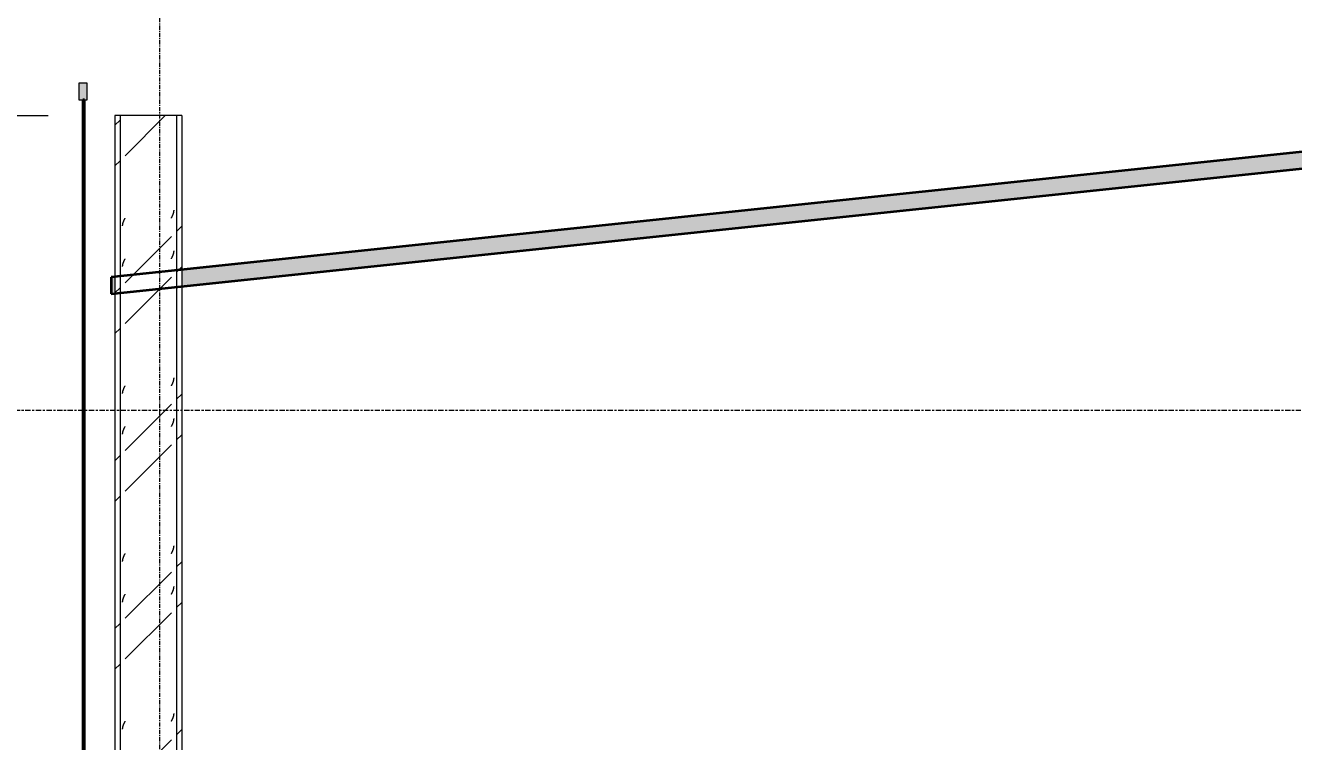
# Model space of a CAD drawing. Header units: centimetres. Extents: x -7221 to 15977, y -285 to 1507.
# Drawn here: x -6840.8 to -6460.4, y 745.9 to 960.6 of the extents above; entities that cross this region are included whole.
import ezdxf

# ---------------------------------------------------------------- set-up
doc = ezdxf.new("R2010")
doc.units = ezdxf.units.CM
doc.linetypes.add('Centre', pattern=[3.175, 0.635, -0.475, 1.59, -0.475])
doc.linetypes.add('Grid Line', pattern=[2.2225, 1.27, -0.3175, 0.3175, -0.3175])
for name, color, linetype, lineweight in [('A-ANNO-DIMS', 7, 'Continuous', 9), ('A-ANNO-DIMS-100', 7, 'Continuous', 9), ('A-FLOR-LEVL', 7, 'Continuous', 9), ('A-ROOF', 7, 'Continuous', 9), ('A-ROOF-PATT', 7, 'Continuous', 35), ('A-WALL', 7, 'Continuous', 9), ('A-WALL-PATT', 7, 'Continuous', 35), ('S-COLS', 7, 'Continuous', 9), ('S-GRID', 7, 'Continuous', 9)]:
    doc.layers.add(name, color=color, linetype=linetype, lineweight=lineweight)
doc.styles.add('Century Gothic_1', font='GOTHIC.TTF', dxfattribs={"height": 15})
doc.dimstyles.new('FCA_N_Cotas_E100', dxfattribs={"dimscale": 30.48, "dimtxt": 15.662524, "dimasz": 0.492126, "dimexe": 0.656168, "dimexo": 0.656168, "dimgap": 0.032808, "dimtad": 1, "dimlfac": 0.01, "dimrnd": 0.01, "dimzin": 0, "dimdsep": 46, "dimtxsty": 'Century Gothic_1', "dimblk1": 'OBLIQUE', "dimblk2": 'OBLIQUE', "dimsah": 1, "dimcen": 0.09, "dimdle": 0.656168, "dimadec": 3, "dimazin": 2, "dimtfac": 1, "dimtdec": 4, "dimtix": 1, "dimtmove": 0, "dimatfit": 3, "dimfxl": 1, "dimtvp": 1, "dimtolj": 1, "dimtzin": 0, "dimarcsym": 2})
pattern_1 = [(45, (0, 0), (-25.14472, 25.14472), []), (45, (0, 38.1), (-25.14472, 25.14472), [])]

# ---------------------------------------------------------------- blocks, each defined once
blk = doc.blocks.new('PQ_RVR_ARQ-01_ZZ_ZZ_MO_T_A_rvt-1-Elevación Eje 10')
at = {"layer": 'A-ROOF-PATT', "lineweight": 9, "true_color": 0xeaeaea}
h = blk.add_hatch(color=254, dxfattribs=at)
h.paths.add_polyline_path([(-6815.08, 880.08), (-6813.94, 880.2), (-6813.94, 885.22), (-6815.08, 885.1)])
h.paths.add_polyline_path([(-6793.94, 882.3), (-6447.06, 918.76), (-6110.44, 889.3), (-6110.44, 894.32), (-6447.11, 923.78), (-6793.94, 887.33), (-6793.94, 887.04)])
h.paths.add_polyline_path([(-6079.68, 886.61), (-6079.68, 972.39), (-6084.68, 972.39), (-6084.68, 892.07), (-6090.44, 892.49), (-6090.44, 887.56)])
at = {"layer": 'A-WALL-PATT', "lineweight": 9, "true_color": 0xeaeaea}
for points in [[(-6824.83, 938.29), (-6822.33, 938.29), (-6822.33, 943.29), (-6824.83, 943.29)], [(-6823.08, 99), (-6823.08, 938.29), (-6823.58, 938.29), (-6823.58, 99)]]:
    blk.add_hatch(color=254, dxfattribs=at).paths.add_polyline_path(points)
at = {"layer": 'A-ROOF', "color": 254, "lineweight": 35, "true_color": 0xcccccc}
for p, q in [((-6447.11, 923.78), (-6815.08, 885.1)), ((-6815.08, 880.08), (-6447.06, 918.76)), ((-6815.08, 885.1), (-6815.08, 880.08))]:
    blk.add_line(p, q, dxfattribs=at)
at = {"layer": 'A-WALL', "color": 254, "true_color": 0xcccccc}
for p, q in [((-6824.83, 943.29), (-6824.83, 938.29)), ((-6822.33, 943.29), (-6824.83, 943.29)), ((-6822.33, 938.29), (-6822.33, 943.29)), ((-6824.83, 938.29), (-6822.33, 938.29))]:
    blk.add_line(p, q, dxfattribs=at)
at = {"layer": 'A-WALL', "color": 254, "lineweight": 35, "true_color": 0xcccccc}
for p, q in [((-6823.08, 938.29), (-6823.58, 938.29)), ((-6823.58, 938.29), (-6823.58, 99)), ((-6823.08, 99), (-6823.08, 938.29))]:
    blk.add_line(p, q, dxfattribs=at)
blk = doc.blocks.new('FP_6-Elevación Eje 10')
at = {"layer": 'S-COLS', "color": 9, "true_color": 0xc0c0c0}
for p, q in [((-6797, 902.82), (-6796.98, 902.86)), ((-6796.98, 902.86), (-6796.96, 902.9)), ((-6796.96, 902.9), (-6796.94, 902.93)), ((-6796.94, 902.93), (-6796.92, 902.97)), ((-6796.92, 902.97), (-6796.9, 903.01)), ((-6796.9, 903.01), (-6796.88, 903.05)), ((-6796.88, 903.05), (-6796.86, 903.08)), ((-6796.86, 903.08), (-6796.85, 903.12)), ((-6796.85, 903.12), (-6796.83, 903.16)), ((-6796.83, 903.16), (-6796.81, 903.2)), ((-6796.81, 903.2), (-6796.79, 903.23)), ((-6796.79, 903.23), (-6796.77, 903.27)), ((-6796.77, 903.27), (-6796.76, 903.31)), ((-6796.76, 903.31), (-6796.74, 903.34)), ((-6796.74, 903.34), (-6796.72, 903.38)), ((-6796.72, 903.38), (-6796.7, 903.42)), ((-6796.7, 903.42), (-6796.68, 903.46)), ((-6796.68, 903.46), (-6796.67, 903.49)), ((-6796.67, 903.49), (-6796.65, 903.53)), ((-6796.65, 903.53), (-6796.63, 903.57)), ((-6796.63, 903.57), (-6796.62, 903.61)), ((-6796.62, 903.61), (-6796.6, 903.64)), ((-6796.6, 903.64), (-6796.59, 903.68)), ((-6796.59, 903.68), (-6796.57, 903.72)), ((-6796.57, 903.72), (-6796.55, 903.76)), ((-6796.55, 903.76), (-6796.54, 903.79)), ((-6796.54, 903.79), (-6796.52, 903.83)), ((-6796.52, 903.83), (-6796.51, 903.87)), ((-6796.51, 903.87), (-6796.49, 903.9)), ((-6796.49, 903.9), (-6796.48, 903.94)), ((-6796.48, 903.94), (-6796.47, 903.98)), ((-6796.47, 903.98), (-6796.45, 904.02)), ((-6796.45, 904.02), (-6796.44, 904.05)), ((-6796.44, 904.05), (-6796.43, 904.09)), ((-6796.43, 904.09), (-6796.41, 904.13)), ((-6796.41, 904.13), (-6796.4, 904.17)), ((-6796.4, 904.17), (-6796.39, 904.2)), ((-6796.39, 904.2), (-6796.38, 904.24)), ((-6796.38, 904.24), (-6796.37, 904.28)), ((-6796.37, 904.28), (-6796.36, 904.31)), ((-6796.36, 904.31), (-6796.35, 904.35)), ((-6796.35, 904.35), (-6796.34, 904.39)), ((-6796.34, 904.39), (-6796.33, 904.43)), ((-6796.33, 904.43), (-6796.32, 904.46)), ((-6796.32, 904.46), (-6796.31, 904.5)), ((-6796.31, 904.5), (-6796.3, 904.54)), ((-6796.3, 904.54), (-6796.29, 904.58)), ((-6796.29, 904.61), (-6796.28, 904.65)), ((-6796.29, 904.58), (-6796.29, 904.61)), ((-6796.28, 904.65), (-6796.27, 904.69)), ((-6796.27, 904.73), (-6796.26, 904.76)), ((-6796.27, 904.69), (-6796.27, 904.73)), ((-6796.26, 904.8), (-6796.25, 904.84)), ((-6796.26, 904.76), (-6796.26, 904.8)), ((-6796.25, 904.87), (-6796.24, 904.91)), ((-6796.25, 904.84), (-6796.25, 904.87)), ((-6796.24, 904.99), (-6796.23, 905.02)), ((-6796.24, 904.95), (-6796.24, 904.99)), ((-6796.24, 904.91), (-6796.24, 904.95)), ((-6796.23, 905.14), (-6796.23, 905.17)), ((-6796.23, 905.1), (-6796.23, 905.14)), ((-6796.23, 905.06), (-6796.23, 905.1)), ((-6796.23, 905.02), (-6796.23, 905.06)), ((-6797, 890.63), (-6796.98, 890.67)), ((-6796.98, 890.67), (-6796.96, 890.71)), ((-6796.96, 890.71), (-6796.94, 890.75)), ((-6796.94, 890.75), (-6796.92, 890.78)), ((-6796.92, 890.78), (-6796.9, 890.82)), ((-6796.9, 890.82), (-6796.88, 890.86)), ((-6796.88, 890.86), (-6796.86, 890.89)), ((-6796.86, 890.89), (-6796.85, 890.93)), ((-6796.85, 890.93), (-6796.83, 890.97)), ((-6796.83, 890.97), (-6796.81, 891.01)), ((-6796.81, 891.01), (-6796.79, 891.04)), ((-6796.79, 891.04), (-6796.77, 891.08)), ((-6796.77, 891.08), (-6796.76, 891.12)), ((-6796.76, 891.12), (-6796.74, 891.16)), ((-6796.74, 891.16), (-6796.72, 891.19)), ((-6796.72, 891.19), (-6796.7, 891.23)), ((-6796.7, 891.23), (-6796.68, 891.27)), ((-6796.68, 891.27), (-6796.67, 891.3)), ((-6796.67, 891.3), (-6796.65, 891.34)), ((-6796.65, 891.34), (-6796.63, 891.38)), ((-6796.63, 891.38), (-6796.62, 891.42)), ((-6796.62, 891.42), (-6796.6, 891.45)), ((-6796.6, 891.45), (-6796.59, 891.49)), ((-6796.59, 891.49), (-6796.57, 891.53)), ((-6796.57, 891.53), (-6796.55, 891.57)), ((-6796.55, 891.57), (-6796.54, 891.6)), ((-6796.54, 891.6), (-6796.52, 891.64)), ((-6796.52, 891.64), (-6796.51, 891.68)), ((-6796.51, 891.68), (-6796.49, 891.72)), ((-6796.49, 891.72), (-6796.48, 891.75)), ((-6796.48, 891.75), (-6796.47, 891.79)), ((-6796.47, 891.79), (-6796.45, 891.83)), ((-6796.45, 891.83), (-6796.44, 891.86)), ((-6796.44, 891.86), (-6796.43, 891.9)), ((-6796.43, 891.9), (-6796.41, 891.94)), ((-6796.41, 891.94), (-6796.4, 891.98)), ((-6796.4, 891.98), (-6796.39, 892.01)), ((-6796.39, 892.01), (-6796.38, 892.05)), ((-6796.38, 892.05), (-6796.37, 892.09)), ((-6796.37, 892.09), (-6796.36, 892.13)), ((-6796.36, 892.13), (-6796.35, 892.16)), ((-6796.35, 892.16), (-6796.34, 892.2)), ((-6796.34, 892.2), (-6796.33, 892.24)), ((-6796.33, 892.24), (-6796.32, 892.27)), ((-6796.32, 892.27), (-6796.31, 892.31)), ((-6796.31, 892.31), (-6796.3, 892.35)), ((-6796.3, 892.35), (-6796.29, 892.39)), ((-6796.29, 892.42), (-6796.28, 892.46)), ((-6796.29, 892.39), (-6796.29, 892.42)), ((-6796.28, 892.46), (-6796.27, 892.5)), ((-6796.27, 892.54), (-6796.26, 892.57)), ((-6796.27, 892.5), (-6796.27, 892.54)), ((-6796.26, 892.61), (-6796.25, 892.65)), ((-6796.26, 892.57), (-6796.26, 892.61)), ((-6796.25, 892.69), (-6796.24, 892.72)), ((-6796.25, 892.65), (-6796.25, 892.69)), ((-6796.24, 892.8), (-6796.23, 892.83)), ((-6796.24, 892.76), (-6796.24, 892.8)), ((-6796.24, 892.72), (-6796.24, 892.76)), ((-6796.23, 892.95), (-6796.23, 892.98)), ((-6796.23, 892.91), (-6796.23, 892.95)), ((-6796.23, 892.87), (-6796.23, 892.91)), ((-6796.23, 892.83), (-6796.23, 892.87)), ((-6797, 852.53), (-6796.98, 852.57)), ((-6796.98, 852.57), (-6796.96, 852.61)), ((-6796.96, 852.61), (-6796.94, 852.65)), ((-6796.94, 852.65), (-6796.92, 852.68)), ((-6796.92, 852.68), (-6796.9, 852.72)), ((-6796.9, 852.72), (-6796.88, 852.76)), ((-6796.88, 852.76), (-6796.86, 852.79)), ((-6796.86, 852.79), (-6796.85, 852.83)), ((-6796.85, 852.83), (-6796.83, 852.87)), ((-6796.83, 852.87), (-6796.81, 852.91)), ((-6796.81, 852.91), (-6796.79, 852.94)), ((-6796.79, 852.94), (-6796.77, 852.98)), ((-6796.77, 852.98), (-6796.76, 853.02)), ((-6796.76, 853.02), (-6796.74, 853.06)), ((-6796.74, 853.06), (-6796.72, 853.09)), ((-6796.72, 853.09), (-6796.7, 853.13)), ((-6796.7, 853.13), (-6796.68, 853.17)), ((-6796.68, 853.17), (-6796.67, 853.2)), ((-6796.67, 853.2), (-6796.65, 853.24)), ((-6796.65, 853.24), (-6796.63, 853.28)), ((-6796.63, 853.28), (-6796.62, 853.32)), ((-6796.62, 853.32), (-6796.6, 853.35)), ((-6796.6, 853.35), (-6796.59, 853.39)), ((-6796.59, 853.39), (-6796.57, 853.43)), ((-6796.57, 853.43), (-6796.55, 853.47)), ((-6796.55, 853.47), (-6796.54, 853.5)), ((-6796.54, 853.5), (-6796.52, 853.54)), ((-6796.52, 853.54), (-6796.51, 853.58)), ((-6796.51, 853.58), (-6796.49, 853.62)), ((-6796.49, 853.62), (-6796.48, 853.65)), ((-6796.48, 853.65), (-6796.47, 853.69)), ((-6796.47, 853.69), (-6796.45, 853.73)), ((-6796.45, 853.73), (-6796.44, 853.76)), ((-6796.44, 853.76), (-6796.43, 853.8)), ((-6796.43, 853.8), (-6796.41, 853.84)), ((-6796.41, 853.84), (-6796.4, 853.88)), ((-6796.4, 853.88), (-6796.39, 853.91)), ((-6796.39, 853.91), (-6796.38, 853.95)), ((-6796.38, 853.95), (-6796.37, 853.99)), ((-6796.37, 853.99), (-6796.36, 854.03)), ((-6796.36, 854.03), (-6796.35, 854.06)), ((-6796.35, 854.06), (-6796.34, 854.1)), ((-6796.34, 854.1), (-6796.33, 854.14)), ((-6796.33, 854.14), (-6796.32, 854.17)), ((-6796.32, 854.17), (-6796.31, 854.21)), ((-6796.31, 854.21), (-6796.3, 854.25)), ((-6796.3, 854.25), (-6796.29, 854.29)), ((-6796.29, 854.32), (-6796.28, 854.36)), ((-6796.29, 854.29), (-6796.29, 854.32)), ((-6796.28, 854.36), (-6796.27, 854.4)), ((-6796.27, 854.44), (-6796.26, 854.47)), ((-6796.27, 854.4), (-6796.27, 854.44)), ((-6796.26, 854.51), (-6796.25, 854.55)), ((-6796.26, 854.47), (-6796.26, 854.51)), ((-6796.25, 854.59), (-6796.24, 854.62)), ((-6796.25, 854.55), (-6796.25, 854.59)), ((-6796.24, 854.7), (-6796.23, 854.73)), ((-6796.24, 854.66), (-6796.24, 854.7)), ((-6796.24, 854.62), (-6796.24, 854.66)), ((-6796.23, 854.85), (-6796.23, 854.88)), ((-6796.23, 854.81), (-6796.23, 854.85)), ((-6796.23, 854.77), (-6796.23, 854.81)), ((-6796.23, 854.73), (-6796.23, 854.77)), ((-6796.86, 840.6), (-6796.85, 840.64)), ((-6796.85, 840.64), (-6796.83, 840.68)), ((-6796.83, 840.68), (-6796.81, 840.72)), ((-6796.81, 840.72), (-6796.79, 840.75)), ((-6796.79, 840.75), (-6796.77, 840.79)), ((-6796.77, 840.79), (-6796.76, 840.83)), ((-6796.76, 840.83), (-6796.74, 840.87)), ((-6796.74, 840.87), (-6796.72, 840.9)), ((-6796.72, 840.9), (-6796.7, 840.94)), ((-6796.7, 840.94), (-6796.68, 840.98)), ((-6796.68, 840.98), (-6796.67, 841.02)), ((-6796.67, 841.02), (-6796.65, 841.05)), ((-6796.65, 841.05), (-6796.63, 841.09)), ((-6796.63, 841.09), (-6796.62, 841.13)), ((-6796.62, 841.13), (-6796.6, 841.16)), ((-6796.6, 841.16), (-6796.59, 841.2)), ((-6796.59, 841.2), (-6796.57, 841.24)), ((-6796.57, 841.24), (-6796.55, 841.28)), ((-6796.55, 841.28), (-6796.54, 841.31)), ((-6796.54, 841.31), (-6796.52, 841.35)), ((-6796.52, 841.35), (-6796.51, 841.39)), ((-6796.51, 841.39), (-6796.49, 841.43)), ((-6796.49, 841.43), (-6796.48, 841.46)), ((-6796.48, 841.46), (-6796.47, 841.5)), ((-6796.47, 841.5), (-6796.45, 841.54)), ((-6796.45, 841.54), (-6796.44, 841.57)), ((-6796.44, 841.57), (-6796.43, 841.61)), ((-6796.43, 841.61), (-6796.41, 841.65)), ((-6796.41, 841.65), (-6796.4, 841.69)), ((-6796.4, 841.69), (-6796.39, 841.72)), ((-6796.39, 841.72), (-6796.38, 841.76)), ((-6796.38, 841.76), (-6796.37, 841.8)), ((-6796.37, 841.8), (-6796.36, 841.84)), ((-6796.36, 841.84), (-6796.35, 841.87)), ((-6796.35, 841.87), (-6796.34, 841.91)), ((-6796.34, 841.91), (-6796.33, 841.95)), ((-6796.33, 841.95), (-6796.32, 841.99)), ((-6796.32, 841.99), (-6796.31, 842.02)), ((-6796.31, 842.02), (-6796.3, 842.06)), ((-6796.3, 842.06), (-6796.29, 842.1)), ((-6796.29, 842.13), (-6796.28, 842.17)), ((-6796.29, 842.1), (-6796.29, 842.13)), ((-6796.28, 842.17), (-6796.27, 842.21)), ((-6796.27, 842.25), (-6796.26, 842.28)), ((-6796.27, 842.21), (-6796.27, 842.25)), ((-6796.26, 842.32), (-6796.25, 842.36)), ((-6796.26, 842.28), (-6796.26, 842.32)), ((-6796.25, 842.4), (-6796.24, 842.43)), ((-6796.25, 842.36), (-6796.25, 842.4)), ((-6796.24, 842.51), (-6796.23, 842.54)), ((-6796.24, 842.47), (-6796.24, 842.51)), ((-6796.24, 842.43), (-6796.24, 842.47)), ((-6796.23, 842.66), (-6796.23, 842.69)), ((-6796.23, 842.62), (-6796.23, 842.66)), ((-6796.23, 842.58), (-6796.23, 842.62)), ((-6796.23, 842.54), (-6796.23, 842.58)), ((-6797, 840.34), (-6796.98, 840.38)), ((-6796.98, 840.38), (-6796.96, 840.42)), ((-6796.96, 840.42), (-6796.94, 840.46)), ((-6796.94, 840.46), (-6796.92, 840.49)), ((-6796.92, 840.49), (-6796.9, 840.53)), ((-6796.9, 840.53), (-6796.88, 840.57)), ((-6796.88, 840.57), (-6796.86, 840.6)), ((-6796.85, 802.54), (-6796.83, 802.58)), ((-6796.83, 802.58), (-6796.81, 802.62)), ((-6796.81, 802.62), (-6796.79, 802.65)), ((-6796.79, 802.65), (-6796.77, 802.69)), ((-6796.77, 802.69), (-6796.76, 802.73)), ((-6796.76, 802.73), (-6796.74, 802.77)), ((-6796.74, 802.77), (-6796.72, 802.8)), ((-6796.72, 802.8), (-6796.7, 802.84)), ((-6796.7, 802.84), (-6796.68, 802.88)), ((-6796.68, 802.88), (-6796.67, 802.92)), ((-6796.67, 802.92), (-6796.65, 802.95)), ((-6796.65, 802.95), (-6796.63, 802.99)), ((-6796.63, 802.99), (-6796.62, 803.03)), ((-6796.62, 803.03), (-6796.6, 803.06)), ((-6796.6, 803.06), (-6796.59, 803.1)), ((-6796.59, 803.1), (-6796.57, 803.14)), ((-6796.57, 803.14), (-6796.55, 803.18)), ((-6796.55, 803.18), (-6796.54, 803.21)), ((-6796.54, 803.21), (-6796.52, 803.25)), ((-6796.52, 803.25), (-6796.51, 803.29)), ((-6796.51, 803.29), (-6796.49, 803.33)), ((-6796.49, 803.33), (-6796.48, 803.36)), ((-6796.48, 803.36), (-6796.47, 803.4)), ((-6796.47, 803.4), (-6796.45, 803.44)), ((-6796.45, 803.44), (-6796.44, 803.47)), ((-6796.44, 803.47), (-6796.43, 803.51)), ((-6796.43, 803.51), (-6796.41, 803.55)), ((-6796.41, 803.55), (-6796.4, 803.59)), ((-6796.4, 803.59), (-6796.39, 803.62)), ((-6796.39, 803.62), (-6796.38, 803.66)), ((-6796.38, 803.66), (-6796.37, 803.7)), ((-6796.37, 803.7), (-6796.36, 803.74)), ((-6796.36, 803.74), (-6796.35, 803.77)), ((-6796.35, 803.77), (-6796.34, 803.81)), ((-6796.34, 803.81), (-6796.33, 803.85)), ((-6796.33, 803.85), (-6796.32, 803.89)), ((-6796.32, 803.89), (-6796.31, 803.92)), ((-6796.31, 803.92), (-6796.3, 803.96)), ((-6796.3, 803.96), (-6796.29, 804)), ((-6796.29, 804.03), (-6796.28, 804.07)), ((-6796.29, 804), (-6796.29, 804.03)), ((-6796.28, 804.07), (-6796.27, 804.11)), ((-6796.27, 804.15), (-6796.26, 804.18)), ((-6796.27, 804.11), (-6796.27, 804.15)), ((-6796.26, 804.22), (-6796.25, 804.26)), ((-6796.26, 804.18), (-6796.26, 804.22)), ((-6796.25, 804.3), (-6796.24, 804.33)), ((-6796.25, 804.26), (-6796.25, 804.3)), ((-6796.24, 804.41), (-6796.23, 804.44)), ((-6796.24, 804.37), (-6796.24, 804.41)), ((-6796.24, 804.33), (-6796.24, 804.37)), ((-6796.23, 804.56), (-6796.23, 804.59)), ((-6796.23, 804.52), (-6796.23, 804.56)), ((-6796.23, 804.48), (-6796.23, 804.52)), ((-6796.23, 804.44), (-6796.23, 804.48)), ((-6797, 802.24), (-6796.98, 802.28)), ((-6796.98, 802.28), (-6796.96, 802.32)), ((-6796.96, 802.32), (-6796.94, 802.36)), ((-6796.94, 802.36), (-6796.92, 802.39)), ((-6796.92, 802.39), (-6796.9, 802.43)), ((-6796.9, 802.43), (-6796.88, 802.47)), ((-6796.88, 802.47), (-6796.86, 802.5)), ((-6796.86, 802.5), (-6796.85, 802.54)), ((-6796.49, 791.14), (-6796.48, 791.17)), ((-6796.48, 791.17), (-6796.47, 791.21)), ((-6796.47, 791.21), (-6796.45, 791.25)), ((-6796.45, 791.25), (-6796.44, 791.29)), ((-6796.44, 791.29), (-6796.43, 791.32)), ((-6796.43, 791.32), (-6796.41, 791.36)), ((-6796.41, 791.36), (-6796.4, 791.4)), ((-6796.4, 791.4), (-6796.39, 791.43)), ((-6796.39, 791.43), (-6796.38, 791.47)), ((-6796.38, 791.47), (-6796.37, 791.51)), ((-6796.37, 791.51), (-6796.36, 791.55)), ((-6796.36, 791.55), (-6796.35, 791.58)), ((-6796.35, 791.58), (-6796.34, 791.62)), ((-6796.34, 791.62), (-6796.33, 791.66)), ((-6796.33, 791.66), (-6796.32, 791.7)), ((-6796.32, 791.7), (-6796.31, 791.73)), ((-6796.31, 791.73), (-6796.3, 791.77)), ((-6796.3, 791.77), (-6796.29, 791.81)), ((-6796.29, 791.85), (-6796.28, 791.88)), ((-6796.29, 791.81), (-6796.29, 791.85)), ((-6796.28, 791.88), (-6796.27, 791.92)), ((-6796.27, 791.96), (-6796.26, 791.99)), ((-6796.27, 791.92), (-6796.27, 791.96)), ((-6796.26, 792.03), (-6796.25, 792.07)), ((-6796.26, 791.99), (-6796.26, 792.03)), ((-6796.25, 792.11), (-6796.24, 792.14)), ((-6796.25, 792.07), (-6796.25, 792.11)), ((-6796.24, 792.22), (-6796.23, 792.26)), ((-6796.24, 792.18), (-6796.24, 792.22)), ((-6796.24, 792.14), (-6796.24, 792.18)), ((-6796.23, 792.37), (-6796.23, 792.4)), ((-6796.23, 792.33), (-6796.23, 792.37)), ((-6796.23, 792.29), (-6796.23, 792.33)), ((-6796.23, 792.26), (-6796.23, 792.29)), ((-6797, 790.05), (-6796.98, 790.09)), ((-6796.98, 790.09), (-6796.96, 790.13)), ((-6796.96, 790.13), (-6796.94, 790.17)), ((-6796.94, 790.17), (-6796.92, 790.2)), ((-6796.92, 790.2), (-6796.9, 790.24)), ((-6796.9, 790.24), (-6796.88, 790.28)), ((-6796.88, 790.28), (-6796.86, 790.32)), ((-6796.86, 790.32), (-6796.85, 790.35)), ((-6796.85, 790.35), (-6796.83, 790.39)), ((-6796.83, 790.39), (-6796.81, 790.43)), ((-6796.81, 790.43), (-6796.79, 790.46)), ((-6796.79, 790.46), (-6796.77, 790.5)), ((-6796.77, 790.5), (-6796.76, 790.54)), ((-6796.76, 790.54), (-6796.74, 790.58)), ((-6796.74, 790.58), (-6796.72, 790.61)), ((-6796.72, 790.61), (-6796.7, 790.65)), ((-6796.7, 790.65), (-6796.68, 790.69)), ((-6796.68, 790.69), (-6796.67, 790.73)), ((-6796.67, 790.73), (-6796.65, 790.76)), ((-6796.65, 790.76), (-6796.63, 790.8)), ((-6796.63, 790.8), (-6796.62, 790.84)), ((-6796.62, 790.84), (-6796.6, 790.88)), ((-6796.6, 790.88), (-6796.59, 790.91)), ((-6796.59, 790.91), (-6796.57, 790.95)), ((-6796.57, 790.95), (-6796.55, 790.99)), ((-6796.55, 790.99), (-6796.54, 791.02)), ((-6796.54, 791.02), (-6796.52, 791.06)), ((-6796.52, 791.06), (-6796.51, 791.1)), ((-6796.51, 791.1), (-6796.49, 791.14)), ((-6796.47, 753.11), (-6796.45, 753.15)), ((-6796.45, 753.15), (-6796.44, 753.19)), ((-6796.44, 753.19), (-6796.43, 753.22)), ((-6796.43, 753.22), (-6796.41, 753.26)), ((-6796.41, 753.26), (-6796.4, 753.3)), ((-6796.4, 753.3), (-6796.39, 753.33)), ((-6796.39, 753.33), (-6796.38, 753.37)), ((-6796.38, 753.37), (-6796.37, 753.41)), ((-6796.37, 753.41), (-6796.36, 753.45)), ((-6796.36, 753.45), (-6796.35, 753.48)), ((-6796.35, 753.48), (-6796.34, 753.52)), ((-6796.34, 753.52), (-6796.33, 753.56)), ((-6796.33, 753.56), (-6796.32, 753.6)), ((-6796.32, 753.6), (-6796.31, 753.63)), ((-6796.31, 753.63), (-6796.3, 753.67)), ((-6796.3, 753.67), (-6796.29, 753.71)), ((-6796.29, 753.75), (-6796.28, 753.78)), ((-6796.29, 753.71), (-6796.29, 753.75)), ((-6796.28, 753.78), (-6796.27, 753.82)), ((-6796.27, 753.86), (-6796.26, 753.89)), ((-6796.27, 753.82), (-6796.27, 753.86)), ((-6796.26, 753.93), (-6796.25, 753.97)), ((-6796.26, 753.89), (-6796.26, 753.93)), ((-6796.25, 754.01), (-6796.24, 754.04)), ((-6796.25, 753.97), (-6796.25, 754.01)), ((-6796.24, 754.12), (-6796.23, 754.16)), ((-6796.24, 754.08), (-6796.24, 754.12)), ((-6796.24, 754.04), (-6796.24, 754.08)), ((-6796.23, 754.27), (-6796.23, 754.3)), ((-6796.23, 754.23), (-6796.23, 754.27)), ((-6796.23, 754.19), (-6796.23, 754.23)), ((-6796.23, 754.16), (-6796.23, 754.19)), ((-6797, 751.95), (-6796.98, 751.99)), ((-6796.98, 751.99), (-6796.96, 752.03)), ((-6796.96, 752.03), (-6796.94, 752.07)), ((-6796.94, 752.07), (-6796.92, 752.1)), ((-6796.92, 752.1), (-6796.9, 752.14)), ((-6796.9, 752.14), (-6796.88, 752.18)), ((-6796.88, 752.18), (-6796.86, 752.22)), ((-6796.86, 752.22), (-6796.85, 752.25)), ((-6796.85, 752.25), (-6796.83, 752.29)), ((-6796.83, 752.29), (-6796.81, 752.33)), ((-6796.81, 752.33), (-6796.79, 752.36)), ((-6796.79, 752.36), (-6796.77, 752.4)), ((-6796.77, 752.4), (-6796.76, 752.44)), ((-6796.76, 752.44), (-6796.74, 752.48)), ((-6796.74, 752.48), (-6796.72, 752.51)), ((-6796.72, 752.51), (-6796.7, 752.55)), ((-6796.7, 752.55), (-6796.68, 752.59)), ((-6796.68, 752.59), (-6796.67, 752.63)), ((-6796.67, 752.63), (-6796.65, 752.66)), ((-6796.65, 752.66), (-6796.63, 752.7)), ((-6796.63, 752.7), (-6796.62, 752.74)), ((-6796.62, 752.74), (-6796.6, 752.78)), ((-6796.6, 752.78), (-6796.59, 752.81)), ((-6796.59, 752.81), (-6796.57, 752.85)), ((-6796.57, 752.85), (-6796.55, 752.89)), ((-6796.55, 752.89), (-6796.54, 752.92)), ((-6796.54, 752.92), (-6796.52, 752.96)), ((-6796.52, 752.96), (-6796.51, 753)), ((-6796.51, 753), (-6796.49, 753.04)), ((-6796.49, 753.04), (-6796.48, 753.07)), ((-6796.48, 753.07), (-6796.47, 753.11))]:
    blk.add_line(p, q, dxfattribs=at)
blk = doc.blocks.new('FP_7-Elevación Eje 10')
at = {"layer": 'S-COLS', "color": 9, "true_color": 0xc0c0c0}
for p, q in [((-6811.48, 901.44), (-6811.47, 901.48)), ((-6811.47, 901.48), (-6811.46, 901.52)), ((-6811.46, 901.52), (-6811.45, 901.55)), ((-6811.45, 901.55), (-6811.43, 901.59)), ((-6811.43, 901.59), (-6811.42, 901.63)), ((-6811.42, 901.63), (-6811.41, 901.67)), ((-6811.41, 901.67), (-6811.39, 901.7)), ((-6811.39, 901.7), (-6811.38, 901.74)), ((-6811.38, 901.74), (-6811.36, 901.78)), ((-6811.36, 901.78), (-6811.35, 901.82)), ((-6811.35, 901.82), (-6811.33, 901.85)), ((-6811.33, 901.85), (-6811.32, 901.89)), ((-6811.32, 901.89), (-6811.3, 901.93)), ((-6811.3, 901.93), (-6811.29, 901.96)), ((-6811.29, 901.96), (-6811.27, 902)), ((-6811.27, 902), (-6811.26, 902.04)), ((-6811.26, 902.04), (-6811.24, 902.08)), ((-6811.24, 902.08), (-6811.22, 902.11)), ((-6811.22, 902.11), (-6811.2, 902.15)), ((-6811.2, 902.15), (-6811.19, 902.19)), ((-6811.19, 902.19), (-6811.17, 902.23)), ((-6811.17, 902.23), (-6811.15, 902.26)), ((-6811.15, 902.26), (-6811.14, 902.3)), ((-6811.14, 902.3), (-6811.12, 902.34)), ((-6811.12, 902.34), (-6811.1, 902.37)), ((-6811.1, 902.37), (-6811.08, 902.41)), ((-6811.08, 902.41), (-6811.06, 902.45)), ((-6811.06, 902.45), (-6811.04, 902.49)), ((-6811.04, 902.49), (-6811.03, 902.52)), ((-6811.03, 902.52), (-6811.01, 902.56)), ((-6811.01, 902.56), (-6810.99, 902.6)), ((-6810.99, 902.6), (-6810.97, 902.64)), ((-6810.97, 902.64), (-6810.95, 902.67)), ((-6810.95, 902.67), (-6810.93, 902.71)), ((-6810.93, 902.71), (-6810.91, 902.75)), ((-6810.91, 902.75), (-6810.9, 902.79)), ((-6810.9, 902.79), (-6810.88, 902.82)), ((-6811.64, 900.66), (-6811.63, 900.7)), ((-6811.64, 900.62), (-6811.64, 900.66)), ((-6811.64, 900.58), (-6811.64, 900.62)), ((-6811.64, 900.55), (-6811.64, 900.58)), ((-6811.64, 900.51), (-6811.64, 900.55)), ((-6811.64, 900.47), (-6811.64, 900.51)), ((-6811.63, 900.77), (-6811.62, 900.81)), ((-6811.63, 900.73), (-6811.63, 900.77)), ((-6811.63, 900.7), (-6811.63, 900.73)), ((-6811.62, 900.85), (-6811.61, 900.88)), ((-6811.62, 900.81), (-6811.62, 900.85)), ((-6811.61, 900.92), (-6811.6, 900.96)), ((-6811.61, 900.88), (-6811.61, 900.92)), ((-6811.6, 900.96), (-6811.59, 900.99)), ((-6811.59, 901.03), (-6811.58, 901.07)), ((-6811.59, 900.99), (-6811.59, 901.03)), ((-6811.58, 901.07), (-6811.57, 901.11)), ((-6811.57, 901.11), (-6811.56, 901.14)), ((-6811.56, 901.14), (-6811.55, 901.18)), ((-6811.55, 901.18), (-6811.54, 901.22)), ((-6811.54, 901.26), (-6811.53, 901.29)), ((-6811.54, 901.22), (-6811.54, 901.26)), ((-6811.53, 901.29), (-6811.52, 901.33)), ((-6811.52, 901.33), (-6811.5, 901.37)), ((-6811.5, 901.37), (-6811.49, 901.41)), ((-6811.49, 901.41), (-6811.48, 901.44)), ((-6811.17, 890.04), (-6811.15, 890.07)), ((-6811.15, 890.07), (-6811.14, 890.11)), ((-6811.14, 890.11), (-6811.12, 890.15)), ((-6811.12, 890.15), (-6811.1, 890.19)), ((-6811.1, 890.19), (-6811.08, 890.22)), ((-6811.08, 890.22), (-6811.06, 890.26)), ((-6811.06, 890.26), (-6811.04, 890.3)), ((-6811.04, 890.3), (-6811.03, 890.33)), ((-6811.03, 890.33), (-6811.01, 890.37)), ((-6811.01, 890.37), (-6810.99, 890.41)), ((-6810.99, 890.41), (-6810.97, 890.45)), ((-6810.97, 890.45), (-6810.95, 890.48)), ((-6810.95, 890.48), (-6810.93, 890.52)), ((-6810.93, 890.52), (-6810.91, 890.56)), ((-6810.91, 890.56), (-6810.9, 890.6)), ((-6810.9, 890.6), (-6810.88, 890.63)), ((-6811.64, 888.47), (-6811.63, 888.51)), ((-6811.64, 888.43), (-6811.64, 888.47)), ((-6811.64, 888.39), (-6811.64, 888.43)), ((-6811.64, 888.36), (-6811.64, 888.39)), ((-6811.64, 888.32), (-6811.64, 888.36)), ((-6811.64, 888.28), (-6811.64, 888.32)), ((-6811.63, 888.58), (-6811.62, 888.62)), ((-6811.63, 888.54), (-6811.63, 888.58)), ((-6811.63, 888.51), (-6811.63, 888.54)), ((-6811.62, 888.66), (-6811.61, 888.69)), ((-6811.62, 888.62), (-6811.62, 888.66)), ((-6811.61, 888.73), (-6811.6, 888.77)), ((-6811.61, 888.69), (-6811.61, 888.73)), ((-6811.6, 888.77), (-6811.59, 888.81)), ((-6811.59, 888.84), (-6811.58, 888.88)), ((-6811.59, 888.81), (-6811.59, 888.84)), ((-6811.58, 888.88), (-6811.57, 888.92)), ((-6811.57, 888.92), (-6811.56, 888.95)), ((-6811.56, 888.95), (-6811.55, 888.99)), ((-6811.55, 888.99), (-6811.54, 889.03)), ((-6811.54, 889.07), (-6811.53, 889.1)), ((-6811.54, 889.03), (-6811.54, 889.07)), ((-6811.53, 889.1), (-6811.52, 889.14)), ((-6811.52, 889.14), (-6811.5, 889.18)), ((-6811.5, 889.18), (-6811.49, 889.22)), ((-6811.49, 889.22), (-6811.48, 889.25)), ((-6811.48, 889.25), (-6811.47, 889.29)), ((-6811.47, 889.29), (-6811.46, 889.33)), ((-6811.46, 889.33), (-6811.45, 889.36)), ((-6811.45, 889.36), (-6811.43, 889.4)), ((-6811.43, 889.4), (-6811.42, 889.44)), ((-6811.42, 889.44), (-6811.41, 889.48)), ((-6811.41, 889.48), (-6811.39, 889.51)), ((-6811.39, 889.51), (-6811.38, 889.55)), ((-6811.38, 889.55), (-6811.36, 889.59)), ((-6811.36, 889.59), (-6811.35, 889.63)), ((-6811.35, 889.63), (-6811.33, 889.66)), ((-6811.33, 889.66), (-6811.32, 889.7)), ((-6811.32, 889.7), (-6811.3, 889.74)), ((-6811.3, 889.74), (-6811.29, 889.78)), ((-6811.29, 889.78), (-6811.27, 889.81)), ((-6811.27, 889.81), (-6811.26, 889.85)), ((-6811.26, 889.85), (-6811.24, 889.89)), ((-6811.24, 889.89), (-6811.22, 889.92)), ((-6811.22, 889.92), (-6811.2, 889.96)), ((-6811.2, 889.96), (-6811.19, 890)), ((-6811.19, 890), (-6811.17, 890.04)), ((-6811.14, 852.01), (-6811.12, 852.05)), ((-6811.12, 852.05), (-6811.1, 852.09)), ((-6811.1, 852.09), (-6811.08, 852.12)), ((-6811.08, 852.12), (-6811.06, 852.16)), ((-6811.06, 852.16), (-6811.04, 852.2)), ((-6811.04, 852.2), (-6811.03, 852.23)), ((-6811.03, 852.23), (-6811.01, 852.27)), ((-6811.01, 852.27), (-6810.99, 852.31)), ((-6810.99, 852.31), (-6810.97, 852.35)), ((-6810.97, 852.35), (-6810.95, 852.38)), ((-6810.95, 852.38), (-6810.93, 852.42)), ((-6810.93, 852.42), (-6810.91, 852.46)), ((-6810.91, 852.46), (-6810.9, 852.5)), ((-6810.9, 852.5), (-6810.88, 852.53)), ((-6811.64, 850.37), (-6811.63, 850.41)), ((-6811.64, 850.33), (-6811.64, 850.37)), ((-6811.64, 850.29), (-6811.64, 850.33)), ((-6811.64, 850.26), (-6811.64, 850.29)), ((-6811.64, 850.22), (-6811.64, 850.26)), ((-6811.64, 850.18), (-6811.64, 850.22)), ((-6811.63, 850.48), (-6811.62, 850.52)), ((-6811.63, 850.44), (-6811.63, 850.48)), ((-6811.63, 850.41), (-6811.63, 850.44)), ((-6811.62, 850.56), (-6811.61, 850.59)), ((-6811.62, 850.52), (-6811.62, 850.56)), ((-6811.61, 850.63), (-6811.6, 850.67)), ((-6811.61, 850.59), (-6811.61, 850.63)), ((-6811.6, 850.67), (-6811.59, 850.71)), ((-6811.59, 850.74), (-6811.58, 850.78)), ((-6811.59, 850.71), (-6811.59, 850.74)), ((-6811.58, 850.78), (-6811.57, 850.82)), ((-6811.57, 850.82), (-6811.56, 850.85)), ((-6811.56, 850.85), (-6811.55, 850.89)), ((-6811.55, 850.89), (-6811.54, 850.93)), ((-6811.54, 850.97), (-6811.53, 851)), ((-6811.54, 850.93), (-6811.54, 850.97)), ((-6811.53, 851), (-6811.52, 851.04)), ((-6811.52, 851.04), (-6811.5, 851.08)), ((-6811.5, 851.08), (-6811.49, 851.12)), ((-6811.49, 851.12), (-6811.48, 851.15)), ((-6811.48, 851.15), (-6811.47, 851.19)), ((-6811.47, 851.19), (-6811.46, 851.23)), ((-6811.46, 851.23), (-6811.45, 851.26)), ((-6811.45, 851.26), (-6811.43, 851.3)), ((-6811.43, 851.3), (-6811.42, 851.34)), ((-6811.42, 851.34), (-6811.41, 851.38)), ((-6811.41, 851.38), (-6811.39, 851.41)), ((-6811.39, 851.41), (-6811.38, 851.45)), ((-6811.38, 851.45), (-6811.36, 851.49)), ((-6811.36, 851.49), (-6811.35, 851.53)), ((-6811.35, 851.53), (-6811.33, 851.56)), ((-6811.33, 851.56), (-6811.32, 851.6)), ((-6811.32, 851.6), (-6811.3, 851.64)), ((-6811.3, 851.64), (-6811.29, 851.68)), ((-6811.29, 851.68), (-6811.27, 851.71)), ((-6811.27, 851.71), (-6811.26, 851.75)), ((-6811.26, 851.75), (-6811.24, 851.79)), ((-6811.24, 851.79), (-6811.22, 851.82)), ((-6811.22, 851.82), (-6811.2, 851.86)), ((-6811.2, 851.86), (-6811.19, 851.9)), ((-6811.19, 851.9), (-6811.17, 851.94)), ((-6811.17, 851.94), (-6811.15, 851.97)), ((-6811.15, 851.97), (-6811.14, 852.01)), ((-6811.64, 838.18), (-6811.63, 838.22)), ((-6811.64, 838.14), (-6811.64, 838.18)), ((-6811.64, 838.11), (-6811.64, 838.14)), ((-6811.64, 838.07), (-6811.64, 838.11)), ((-6811.64, 838.03), (-6811.64, 838.07)), ((-6811.64, 837.99), (-6811.64, 838.03)), ((-6811.63, 838.29), (-6811.62, 838.33)), ((-6811.63, 838.25), (-6811.63, 838.29)), ((-6811.63, 838.22), (-6811.63, 838.25)), ((-6811.62, 838.37), (-6811.61, 838.4)), ((-6811.62, 838.33), (-6811.62, 838.37)), ((-6811.61, 838.44), (-6811.6, 838.48)), ((-6811.61, 838.4), (-6811.61, 838.44)), ((-6811.6, 838.48), (-6811.59, 838.52)), ((-6811.59, 838.55), (-6811.58, 838.59)), ((-6811.59, 838.52), (-6811.59, 838.55)), ((-6811.58, 838.59), (-6811.57, 838.63)), ((-6811.57, 838.63), (-6811.56, 838.66)), ((-6811.56, 838.66), (-6811.55, 838.7)), ((-6811.55, 838.7), (-6811.54, 838.74)), ((-6811.54, 838.78), (-6811.53, 838.81)), ((-6811.54, 838.74), (-6811.54, 838.78)), ((-6811.53, 838.81), (-6811.52, 838.85)), ((-6811.52, 838.85), (-6811.5, 838.89)), ((-6811.5, 838.89), (-6811.49, 838.93)), ((-6811.49, 838.93), (-6811.48, 838.96)), ((-6811.48, 838.96), (-6811.47, 839)), ((-6811.47, 839), (-6811.46, 839.04)), ((-6811.46, 839.04), (-6811.45, 839.08)), ((-6811.45, 839.08), (-6811.43, 839.11)), ((-6811.43, 839.11), (-6811.42, 839.15)), ((-6811.42, 839.15), (-6811.41, 839.19)), ((-6811.41, 839.19), (-6811.39, 839.22)), ((-6811.39, 839.22), (-6811.38, 839.26)), ((-6811.38, 839.26), (-6811.36, 839.3)), ((-6811.36, 839.3), (-6811.35, 839.34)), ((-6811.35, 839.34), (-6811.33, 839.37)), ((-6811.33, 839.37), (-6811.32, 839.41)), ((-6811.32, 839.41), (-6811.3, 839.45)), ((-6811.3, 839.45), (-6811.29, 839.49)), ((-6811.29, 839.49), (-6811.27, 839.52)), ((-6811.27, 839.52), (-6811.26, 839.56)), ((-6811.26, 839.56), (-6811.24, 839.6)), ((-6811.24, 839.6), (-6811.22, 839.63)), ((-6811.22, 839.63), (-6811.2, 839.67)), ((-6811.2, 839.67), (-6811.19, 839.71)), ((-6811.19, 839.71), (-6811.17, 839.75)), ((-6811.17, 839.75), (-6811.15, 839.78)), ((-6811.15, 839.78), (-6811.14, 839.82)), ((-6811.14, 839.82), (-6811.12, 839.86)), ((-6811.12, 839.86), (-6811.1, 839.9)), ((-6811.1, 839.9), (-6811.08, 839.93)), ((-6811.08, 839.93), (-6811.06, 839.97)), ((-6811.06, 839.97), (-6811.04, 840.01)), ((-6811.04, 840.01), (-6811.03, 840.05)), ((-6811.03, 840.05), (-6811.01, 840.08)), ((-6811.01, 840.08), (-6810.99, 840.12)), ((-6810.99, 840.12), (-6810.97, 840.16)), ((-6810.97, 840.16), (-6810.95, 840.19)), ((-6810.95, 840.19), (-6810.93, 840.23)), ((-6810.93, 840.23), (-6810.91, 840.27)), ((-6810.91, 840.27), (-6810.9, 840.31)), ((-6810.9, 840.31), (-6810.88, 840.34)), ((-6811.64, 800.08), (-6811.63, 800.12)), ((-6811.64, 800.04), (-6811.64, 800.08)), ((-6811.64, 800.01), (-6811.64, 800.04)), ((-6811.64, 799.97), (-6811.64, 800.01)), ((-6811.64, 799.93), (-6811.64, 799.97)), ((-6811.64, 799.89), (-6811.64, 799.93)), ((-6811.63, 800.19), (-6811.62, 800.23)), ((-6811.63, 800.15), (-6811.63, 800.19)), ((-6811.63, 800.12), (-6811.63, 800.15)), ((-6811.62, 800.27), (-6811.61, 800.3)), ((-6811.62, 800.23), (-6811.62, 800.27)), ((-6811.61, 800.34), (-6811.6, 800.38)), ((-6811.61, 800.3), (-6811.61, 800.34)), ((-6811.6, 800.38), (-6811.59, 800.42)), ((-6811.59, 800.45), (-6811.58, 800.49)), ((-6811.59, 800.42), (-6811.59, 800.45)), ((-6811.58, 800.49), (-6811.57, 800.53)), ((-6811.57, 800.53), (-6811.56, 800.56)), ((-6811.56, 800.56), (-6811.55, 800.6)), ((-6811.55, 800.6), (-6811.54, 800.64)), ((-6811.54, 800.68), (-6811.53, 800.71)), ((-6811.54, 800.64), (-6811.54, 800.68)), ((-6811.53, 800.71), (-6811.52, 800.75)), ((-6811.52, 800.75), (-6811.5, 800.79)), ((-6811.5, 800.79), (-6811.49, 800.83)), ((-6811.49, 800.83), (-6811.48, 800.86)), ((-6811.48, 800.86), (-6811.47, 800.9)), ((-6811.47, 800.9), (-6811.46, 800.94)), ((-6811.46, 800.94), (-6811.45, 800.98)), ((-6811.45, 800.98), (-6811.43, 801.01)), ((-6811.43, 801.01), (-6811.42, 801.05)), ((-6811.42, 801.05), (-6811.41, 801.09)), ((-6811.41, 801.09), (-6811.39, 801.12)), ((-6811.39, 801.12), (-6811.38, 801.16)), ((-6811.38, 801.16), (-6811.36, 801.2)), ((-6811.36, 801.2), (-6811.35, 801.24)), ((-6811.35, 801.24), (-6811.33, 801.27)), ((-6811.33, 801.27), (-6811.32, 801.31)), ((-6811.32, 801.31), (-6811.3, 801.35)), ((-6811.3, 801.35), (-6811.29, 801.39)), ((-6811.29, 801.39), (-6811.27, 801.42)), ((-6811.27, 801.42), (-6811.26, 801.46)), ((-6811.26, 801.46), (-6811.24, 801.5)), ((-6811.24, 801.5), (-6811.22, 801.53)), ((-6811.22, 801.53), (-6811.2, 801.57)), ((-6811.2, 801.57), (-6811.19, 801.61)), ((-6811.19, 801.61), (-6811.17, 801.65)), ((-6811.17, 801.65), (-6811.15, 801.68)), ((-6811.15, 801.68), (-6811.14, 801.72)), ((-6811.14, 801.72), (-6811.12, 801.76)), ((-6811.12, 801.76), (-6811.1, 801.8)), ((-6811.1, 801.8), (-6811.08, 801.83)), ((-6811.08, 801.83), (-6811.06, 801.87)), ((-6811.06, 801.87), (-6811.04, 801.91)), ((-6811.04, 801.91), (-6811.03, 801.95)), ((-6811.03, 801.95), (-6811.01, 801.98)), ((-6811.01, 801.98), (-6810.99, 802.02)), ((-6810.99, 802.02), (-6810.97, 802.06)), ((-6810.97, 802.06), (-6810.95, 802.09)), ((-6810.95, 802.09), (-6810.93, 802.13)), ((-6810.93, 802.13), (-6810.91, 802.17)), ((-6810.91, 802.17), (-6810.9, 802.21)), ((-6810.9, 802.21), (-6810.88, 802.24)), ((-6811.64, 787.89), (-6811.63, 787.93)), ((-6811.64, 787.85), (-6811.64, 787.89)), ((-6811.64, 787.82), (-6811.64, 787.85)), ((-6811.64, 787.78), (-6811.64, 787.82)), ((-6811.64, 787.74), (-6811.64, 787.78)), ((-6811.64, 787.7), (-6811.64, 787.74)), ((-6811.63, 788), (-6811.62, 788.04)), ((-6811.63, 787.97), (-6811.63, 788)), ((-6811.63, 787.93), (-6811.63, 787.97)), ((-6811.62, 788.08), (-6811.61, 788.11)), ((-6811.62, 788.04), (-6811.62, 788.08)), ((-6811.61, 788.15), (-6811.6, 788.19)), ((-6811.61, 788.11), (-6811.61, 788.15)), ((-6811.6, 788.19), (-6811.59, 788.23)), ((-6811.59, 788.26), (-6811.58, 788.3)), ((-6811.59, 788.23), (-6811.59, 788.26)), ((-6811.58, 788.3), (-6811.57, 788.34)), ((-6811.57, 788.34), (-6811.56, 788.38)), ((-6811.56, 788.38), (-6811.55, 788.41)), ((-6811.55, 788.41), (-6811.54, 788.45)), ((-6811.54, 788.49), (-6811.53, 788.52)), ((-6811.54, 788.45), (-6811.54, 788.49)), ((-6811.53, 788.52), (-6811.52, 788.56)), ((-6811.52, 788.56), (-6811.5, 788.6)), ((-6811.5, 788.6), (-6811.49, 788.64)), ((-6811.49, 788.64), (-6811.48, 788.67)), ((-6811.48, 788.67), (-6811.47, 788.71)), ((-6811.47, 788.71), (-6811.46, 788.75)), ((-6811.46, 788.75), (-6811.45, 788.79)), ((-6811.45, 788.79), (-6811.43, 788.82)), ((-6811.43, 788.82), (-6811.42, 788.86)), ((-6811.42, 788.86), (-6811.41, 788.9)), ((-6811.41, 788.9), (-6811.39, 788.94)), ((-6811.39, 788.94), (-6811.38, 788.97)), ((-6811.38, 788.97), (-6811.36, 789.01)), ((-6811.36, 789.01), (-6811.35, 789.05)), ((-6811.35, 789.05), (-6811.33, 789.08)), ((-6811.33, 789.08), (-6811.32, 789.12)), ((-6811.32, 789.12), (-6811.3, 789.16)), ((-6811.3, 789.16), (-6811.29, 789.2)), ((-6811.29, 789.2), (-6811.27, 789.23)), ((-6811.27, 789.23), (-6811.26, 789.27)), ((-6811.26, 789.27), (-6811.24, 789.31)), ((-6811.24, 789.31), (-6811.22, 789.35)), ((-6811.22, 789.35), (-6811.2, 789.38)), ((-6811.2, 789.38), (-6811.19, 789.42)), ((-6811.19, 789.42), (-6811.17, 789.46)), ((-6811.17, 789.46), (-6811.15, 789.49)), ((-6811.15, 789.49), (-6811.14, 789.53)), ((-6811.14, 789.53), (-6811.12, 789.57)), ((-6811.12, 789.57), (-6811.1, 789.61)), ((-6811.1, 789.61), (-6811.08, 789.64)), ((-6811.08, 789.64), (-6811.06, 789.68)), ((-6811.06, 789.68), (-6811.04, 789.72)), ((-6811.04, 789.72), (-6811.03, 789.76)), ((-6811.03, 789.76), (-6811.01, 789.79)), ((-6811.01, 789.79), (-6810.99, 789.83)), ((-6810.99, 789.83), (-6810.97, 789.87)), ((-6810.97, 789.87), (-6810.95, 789.91)), ((-6810.95, 789.91), (-6810.93, 789.94)), ((-6810.93, 789.94), (-6810.91, 789.98)), ((-6810.91, 789.98), (-6810.9, 790.02)), ((-6810.9, 790.02), (-6810.88, 790.05)), ((-6811.64, 749.79), (-6811.63, 749.83)), ((-6811.64, 749.75), (-6811.64, 749.79)), ((-6811.64, 749.72), (-6811.64, 749.75)), ((-6811.64, 749.68), (-6811.64, 749.72)), ((-6811.64, 749.64), (-6811.64, 749.68)), ((-6811.64, 749.6), (-6811.64, 749.64)), ((-6811.63, 749.9), (-6811.62, 749.94)), ((-6811.63, 749.87), (-6811.63, 749.9)), ((-6811.63, 749.83), (-6811.63, 749.87)), ((-6811.62, 749.98), (-6811.61, 750.01)), ((-6811.62, 749.94), (-6811.62, 749.98)), ((-6811.61, 750.05), (-6811.6, 750.09)), ((-6811.61, 750.01), (-6811.61, 750.05)), ((-6811.6, 750.09), (-6811.59, 750.13)), ((-6811.59, 750.16), (-6811.58, 750.2)), ((-6811.59, 750.13), (-6811.59, 750.16)), ((-6811.58, 750.2), (-6811.57, 750.24)), ((-6811.57, 750.24), (-6811.56, 750.28)), ((-6811.56, 750.28), (-6811.55, 750.31)), ((-6811.55, 750.31), (-6811.54, 750.35)), ((-6811.54, 750.39), (-6811.53, 750.42)), ((-6811.54, 750.35), (-6811.54, 750.39)), ((-6811.53, 750.42), (-6811.52, 750.46)), ((-6811.52, 750.46), (-6811.5, 750.5)), ((-6811.5, 750.5), (-6811.49, 750.54)), ((-6811.49, 750.54), (-6811.48, 750.57)), ((-6811.48, 750.57), (-6811.47, 750.61)), ((-6811.47, 750.61), (-6811.46, 750.65)), ((-6811.46, 750.65), (-6811.45, 750.69)), ((-6811.45, 750.69), (-6811.43, 750.72)), ((-6811.43, 750.72), (-6811.42, 750.76)), ((-6811.42, 750.76), (-6811.41, 750.8)), ((-6811.41, 750.8), (-6811.39, 750.84)), ((-6811.39, 750.84), (-6811.38, 750.87)), ((-6811.38, 750.87), (-6811.36, 750.91)), ((-6811.36, 750.91), (-6811.35, 750.95)), ((-6811.35, 750.95), (-6811.33, 750.98)), ((-6811.33, 750.98), (-6811.32, 751.02)), ((-6811.32, 751.02), (-6811.3, 751.06)), ((-6811.3, 751.06), (-6811.29, 751.1)), ((-6811.29, 751.1), (-6811.27, 751.13)), ((-6811.27, 751.13), (-6811.26, 751.17)), ((-6811.26, 751.17), (-6811.24, 751.21)), ((-6811.24, 751.21), (-6811.22, 751.25)), ((-6811.22, 751.25), (-6811.2, 751.28)), ((-6811.2, 751.28), (-6811.19, 751.32)), ((-6811.19, 751.32), (-6811.17, 751.36)), ((-6811.17, 751.36), (-6811.15, 751.39)), ((-6811.15, 751.39), (-6811.14, 751.43)), ((-6811.14, 751.43), (-6811.12, 751.47)), ((-6811.12, 751.47), (-6811.1, 751.51)), ((-6811.1, 751.51), (-6811.08, 751.54)), ((-6811.08, 751.54), (-6811.06, 751.58)), ((-6811.06, 751.58), (-6811.04, 751.62)), ((-6811.04, 751.62), (-6811.03, 751.66)), ((-6811.03, 751.66), (-6811.01, 751.69)), ((-6811.01, 751.69), (-6810.99, 751.73)), ((-6810.99, 751.73), (-6810.97, 751.77)), ((-6810.97, 751.77), (-6810.95, 751.81)), ((-6810.95, 751.81), (-6810.93, 751.84)), ((-6810.93, 751.84), (-6810.91, 751.88)), ((-6810.91, 751.88), (-6810.9, 751.92)), ((-6810.9, 751.92), (-6810.88, 751.95))]:
    blk.add_line(p, q, dxfattribs=at)
blk = doc.blocks.new('UC-Perfil universal-Pilar - 200 x 200-V5-Elevación Eje 10')
at = {"layer": 'S-COLS', "true_color": 0xc0c0c0}
h = blk.add_hatch(dxfattribs=at)
h.set_pattern_fill('FP_2', color=9, style=0, pattern_type=2)
h.set_pattern_definition(pattern_1)
h.paths.add_polyline_path([(-6812.4, 94), (-6812.4, 933.53), (-6813.94, 933.53), (-6813.94, 94)])
h = blk.add_hatch(dxfattribs=at)
h.set_pattern_fill('FP_2', color=9, style=0, pattern_type=2)
h.set_pattern_definition(pattern_1)
h.paths.add_polyline_path([(-6810.88, 94), (-6797, 94), (-6797, 933.53), (-6810.88, 933.53), (-6810.88, 94.42)])
h = blk.add_hatch(dxfattribs=at)
h.set_pattern_fill('FP_2', color=9, style=0, pattern_type=2)
h.set_pattern_definition(pattern_1)
h.paths.add_polyline_path([(-6793.94, 94), (-6793.94, 933.53), (-6795.48, 933.53), (-6795.48, 94)])
at = {"layer": 'S-COLS'}
for p, q in [((-6813.94, 933.53), (-6813.94, 94)), ((-6812.4, 933.53), (-6813.94, 933.53)), ((-6812.4, 933.53), (-6812.4, 94)), ((-6810.88, 933.53), (-6812.4, 933.53)), ((-6797, 933.53), (-6810.88, 933.53)), ((-6795.48, 933.53), (-6797, 933.53)), ((-6795.48, 933.53), (-6795.48, 94)), ((-6793.94, 933.53), (-6795.48, 933.53)), ((-6793.94, 933.53), (-6793.94, 94))]:
    blk.add_line(p, q, dxfattribs=at)
for name in ['FP_7-Elevación Eje 10', 'FP_6-Elevación Eje 10']:
    blk.add_blockref(name, (0, 0), dxfattribs=at)
blk = doc.blocks.new('DIMBLOCK3-Elevación Eje 10')
at = {"layer": 'A-ANNO-DIMS-100'}
for p, q in [((-6991.59, 953.53), (-6991.59, 845.1)), ((-6991.59, 933.53), (-7011.59, 933.53)), ((-6991.59, 933.53), (-6833.94, 933.53)), ((-6991.59, 845.1), (-7000.99, 845.1)), ((-6991.59, 845.1), (-6971.59, 845.1))]:
    blk.add_line(p, q, dxfattribs=at)
at = {"layer": 'A-ANNO-DIMS-100', "lineweight": 35}
for p, q in [((-6991.59, 933.53), (-6999.09, 941.03)), ((-6991.59, 933.53), (-6984.09, 926.03)), ((-6991.59, 845.1), (-6999.09, 852.6)), ((-6991.59, 845.1), (-6984.09, 837.6))]:
    blk.add_line(p, q, dxfattribs=at)
at = {"layer": 'A-ANNO-DIMS-100', "color": 0, "insert": (-7011.82, 868.93), "char_height": 15, "width": 48.9267, "attachment_point": 1, "rotation": 90, "line_spacing_factor": 0.984502, "style": 'Century Gothic_1'}
blk.add_mtext('0.88', dxfattribs=at)
blk = doc.blocks.new('_Oblique')
at = {"color": 0, "linetype": 'ByBlock', "lineweight": -2}
blk.add_line((-0.5, -0.5), (0.5, 0.5), dxfattribs=at)

msp = doc.modelspace()

# ---------------------------------------------------------------- linework, layer by layer
at = {"layer": 'A-FLOR-LEVL', "color": 253, "linetype": 'Centre', "true_color": 0xaaaaaa}
msp.add_line((-5711.007, 845.103), (-7221.185, 845.103), dxfattribs=at)
at = {"layer": 'S-GRID', "color": 253, "linetype": 'Grid Line', "true_color": 0xaaaaaa}
msp.add_line((-6800.445, -18.626), (-6800.445, 1400.722), dxfattribs=at)

# ---------------------------------------------------------------- block references
at = {"lineweight": 5}
msp.add_blockref('PQ_RVR_ARQ-01_ZZ_ZZ_MO_T_A_rvt-1-Elevación Eje 10', (0, 0), dxfattribs=at)
at = {"layer": 'S-COLS'}
msp.add_blockref('UC-Perfil universal-Pilar - 200 x 200-V5-Elevación Eje 10', (0, 0), dxfattribs=at)

# ---------------------------------------------------------------- dimensions: what is measured, and where the dimension line sits
at = {"layer": 'A-ANNO-DIMS'}
dim = msp.add_linear_dim(base=(-6991.593, 845.103), p1=(-6813.936, 933.53), p2=(-6980.986, 845.103), angle=90, dimstyle='FCA_N_Cotas_E100', override={"dimpost": '<>', "dimfxl": 189.011083}, dxfattribs=at)
dim.commit()
dim.dimension.update_dxf_attribs({"geometry": 'DIMBLOCK3-Elevación Eje 10', "text_midpoint": (-7000.47, 889.317)})

doc.saveas('drawing.dxf')
